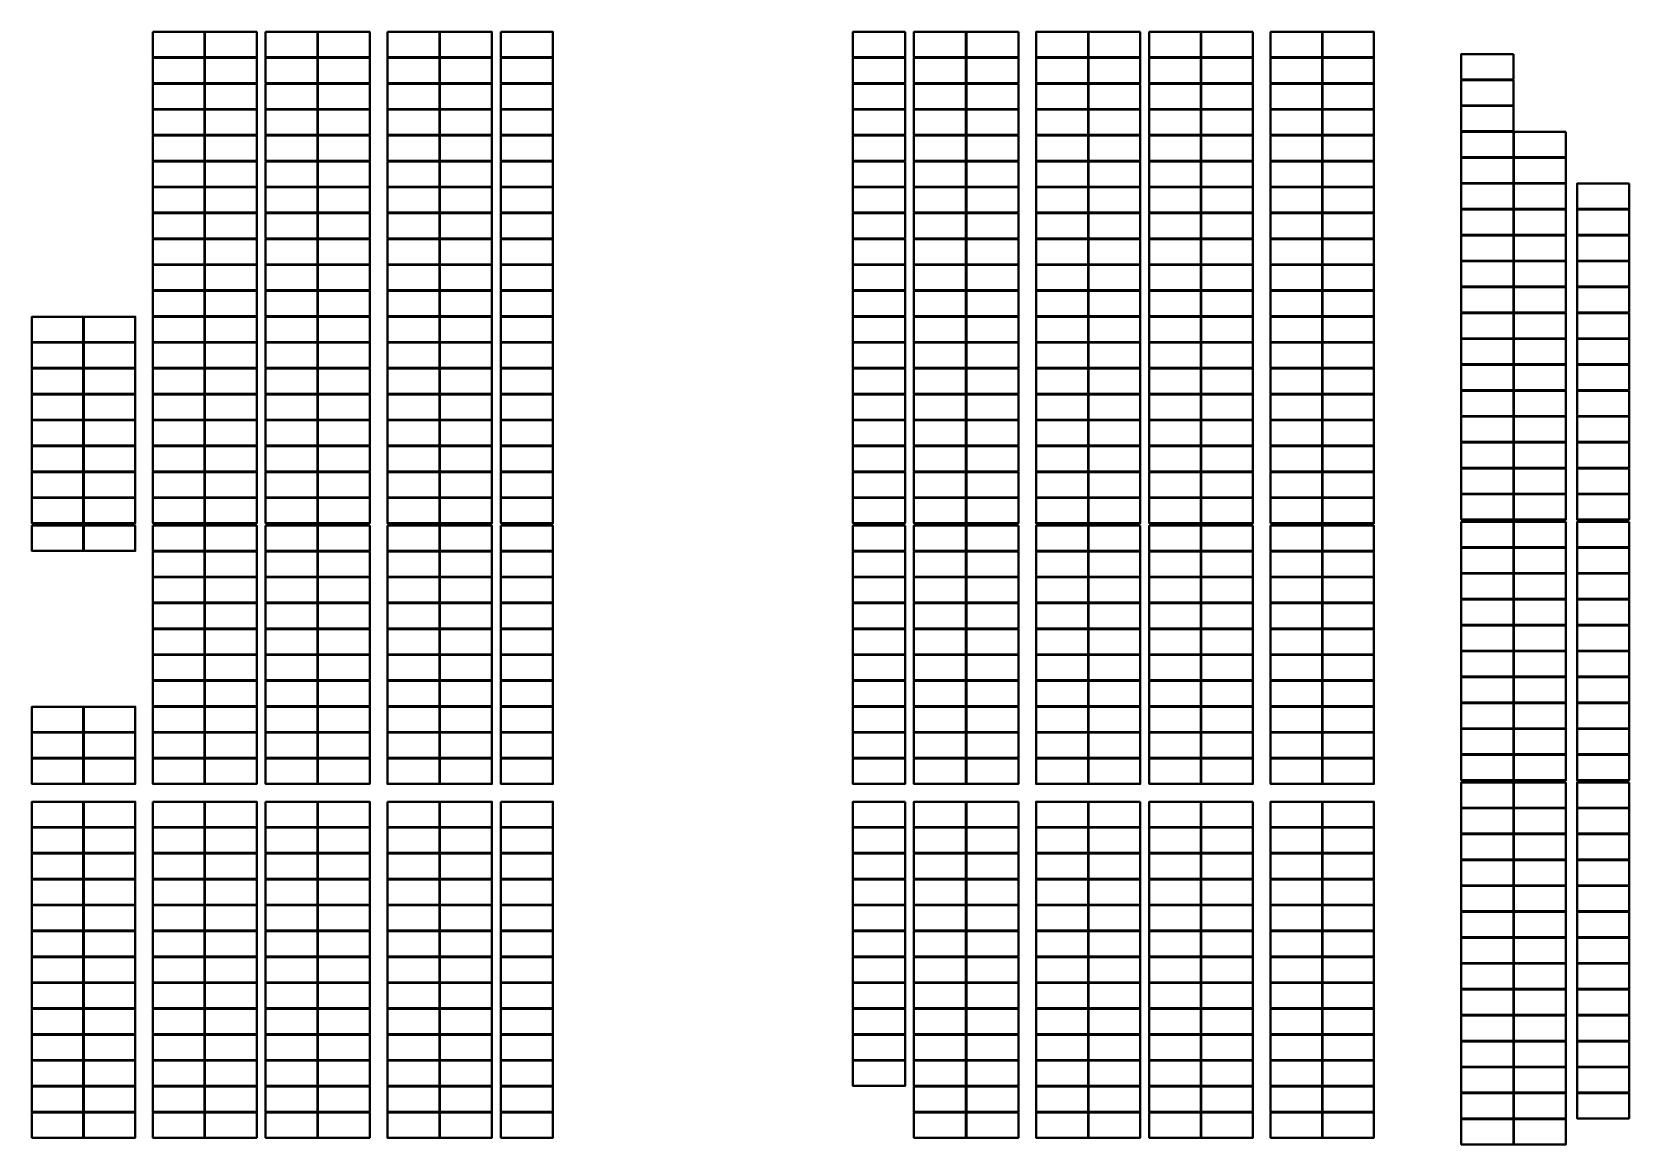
# Model space of a CAD drawing. Header units: millimetres. Extents: x 905 to 454098, y 508 to 244600.
# Drawn here: x 239238 to 310726, y 102328 to 151844 of the extents above; entities that cross this region are included whole.
import ezdxf

# ---------------------------------------------------------------- set-up
doc = ezdxf.new("R2010")
doc.units = ezdxf.units.MM
doc.layers.add('SOL-PV MODULES', color=5, linetype='Continuous', lineweight=40)

msp = doc.modelspace()

# ---------------------------------------------------------------- linework, layer by layer
at = {"layer": 'SOL-PV MODULES'}
for points in [[(244652, 151844), (246963, 151844), (246963, 150710), (244652, 150710)], [(246982, 151844), (249297, 151844), (249297, 150710), (246982, 150710)], [(249694, 151844), (252014, 151844), (252014, 150710), (249694, 150710)], [(252034, 151844), (254356, 151844), (254356, 150710), (252034, 150710)], [(255153, 151844), (257479, 151844), (257479, 150710), (255153, 150710)], [(257499, 151844), (259828, 151844), (259828, 150710), (257499, 150710)], [(260227, 151844), (262557, 151844), (262557, 150710), (260227, 150710)], [(278317, 151844), (275986, 151844), (275986, 150710), (278317, 150710)], [(281045, 151844), (278716, 151844), (278716, 150710), (281045, 150710)], [(283391, 151844), (281065, 151844), (281065, 150710), (283391, 150710)], [(286510, 151844), (284188, 151844), (284188, 150710), (286510, 150710)], [(288849, 151844), (286530, 151844), (286530, 150710), (288849, 150710)], [(291561, 151844), (289247, 151844), (289247, 150710), (291561, 150710)], [(293892, 151844), (291581, 151844), (291581, 150710), (293892, 150710)], [(296987, 151844), (294683, 151844), (294683, 150710), (296987, 150710)], [(297007, 150710), (299306, 150710), (299306, 151844), (297007, 151844)], [(305548, 150850), (303218, 150850), (303218, 149716), (305548, 149716)], [(244652, 150685), (246963, 150685), (246963, 149551), (244652, 149551)], [(246982, 150685), (249297, 150685), (249297, 149551), (246982, 149551)], [(249694, 150685), (252014, 150685), (252014, 149551), (249694, 149551)], [(252034, 150685), (254356, 150685), (254356, 149551), (252034, 149551)], [(255153, 150685), (257479, 150685), (257479, 149551), (255153, 149551)], [(257499, 150685), (259828, 150685), (259828, 149551), (257499, 149551)], [(260227, 150685), (262557, 150685), (262557, 149551), (260227, 149551)], [(278317, 150685), (275986, 150685), (275986, 149551), (278317, 149551)], [(281045, 150685), (278716, 150685), (278716, 149551), (281045, 149551)], [(283391, 150685), (281065, 150685), (281065, 149551), (283391, 149551)], [(286510, 150685), (284188, 150685), (284188, 149551), (286510, 149551)], [(288849, 150685), (286530, 150685), (286530, 149551), (288849, 149551)], [(291561, 150685), (289247, 150685), (289247, 149551), (291561, 149551)], [(293892, 150685), (291581, 150685), (291581, 149551), (293892, 149551)], [(296987, 150685), (294683, 150685), (294683, 149551), (296987, 149551)], [(297007, 149551), (299306, 149551), (299306, 150685), (297007, 150685)], [(244652, 149526), (246963, 149526), (246963, 148392), (244652, 148392)], [(246982, 149526), (249297, 149526), (249297, 148392), (246982, 148392)], [(249694, 149526), (252014, 149526), (252014, 148392), (249694, 148392)], [(252034, 149526), (254356, 149526), (254356, 148392), (252034, 148392)], [(255153, 149526), (257479, 149526), (257479, 148392), (255153, 148392)], [(257499, 149526), (259828, 149526), (259828, 148392), (257499, 148392)], [(260227, 149526), (262557, 149526), (262557, 148392), (260227, 148392)], [(278317, 149526), (275986, 149526), (275986, 148392), (278317, 148392)], [(281045, 149526), (278716, 149526), (278716, 148392), (281045, 148392)], [(283391, 149526), (281065, 149526), (281065, 148392), (283391, 148392)], [(286510, 149526), (284188, 149526), (284188, 148392), (286510, 148392)], [(288849, 149526), (286530, 149526), (286530, 148392), (288849, 148392)], [(291561, 149526), (289247, 149526), (289247, 148392), (291561, 148392)], [(293892, 149526), (291581, 149526), (291581, 148392), (293892, 148392)], [(296987, 149526), (294683, 149526), (294683, 148392), (296987, 148392)], [(297007, 148392), (299306, 148392), (299306, 149526), (297007, 149526)], [(305548, 149691), (303218, 149691), (303218, 148557), (305548, 148557)], [(244652, 148367), (246963, 148367), (246963, 147233), (244652, 147233)], [(246982, 148367), (249297, 148367), (249297, 147233), (246982, 147233)], [(249694, 148367), (252014, 148367), (252014, 147233), (249694, 147233)], [(252034, 148367), (254356, 148367), (254356, 147233), (252034, 147233)], [(255153, 148367), (257479, 148367), (257479, 147233), (255153, 147233)], [(257499, 148367), (259828, 148367), (259828, 147233), (257499, 147233)], [(260227, 148367), (262557, 148367), (262557, 147233), (260227, 147233)], [(278317, 148367), (275986, 148367), (275986, 147233), (278317, 147233)], [(281045, 148367), (278716, 148367), (278716, 147233), (281045, 147233)], [(283391, 148367), (281065, 148367), (281065, 147233), (283391, 147233)], [(286510, 148367), (284188, 148367), (284188, 147233), (286510, 147233)], [(288849, 148367), (286530, 148367), (286530, 147233), (288849, 147233)], [(291561, 148367), (289247, 148367), (289247, 147233), (291561, 147233)], [(293892, 148367), (291581, 148367), (291581, 147233), (293892, 147233)], [(296987, 148367), (294683, 148367), (294683, 147233), (296987, 147233)], [(297007, 147233), (299306, 147233), (299306, 148367), (297007, 148367)], [(305548, 148532), (303218, 148532), (303218, 147398), (305548, 147398)], [(305548, 147373), (303218, 147373), (303218, 146239), (305548, 146239)], [(307897, 147373), (305568, 147373), (305568, 146239), (307897, 146239)], [(244652, 147208), (246963, 147208), (246963, 146074), (244652, 146074)], [(246982, 147208), (249297, 147208), (249297, 146074), (246982, 146074)], [(249694, 147208), (252014, 147208), (252014, 146074), (249694, 146074)], [(252034, 147208), (254356, 147208), (254356, 146074), (252034, 146074)], [(255153, 147208), (257479, 147208), (257479, 146074), (255153, 146074)], [(257499, 147208), (259828, 147208), (259828, 146074), (257499, 146074)], [(260227, 147208), (262557, 147208), (262557, 146074), (260227, 146074)], [(278317, 147208), (275986, 147208), (275986, 146074), (278317, 146074)], [(281045, 147208), (278716, 147208), (278716, 146074), (281045, 146074)], [(283391, 147208), (281065, 147208), (281065, 146074), (283391, 146074)], [(286510, 147208), (284188, 147208), (284188, 146074), (286510, 146074)], [(288849, 147208), (286530, 147208), (286530, 146074), (288849, 146074)], [(291561, 147208), (289247, 147208), (289247, 146074), (291561, 146074)], [(293892, 147208), (291581, 147208), (291581, 146074), (293892, 146074)], [(296987, 147208), (294683, 147208), (294683, 146074), (296987, 146074)], [(297007, 146074), (299306, 146074), (299306, 147208), (297007, 147208)], [(244652, 146049), (246963, 146049), (246963, 144915), (244652, 144915)], [(246982, 146049), (249297, 146049), (249297, 144915), (246982, 144915)], [(249694, 146049), (252014, 146049), (252014, 144915), (249694, 144915)], [(252034, 146049), (254356, 146049), (254356, 144915), (252034, 144915)], [(255153, 146049), (257479, 146049), (257479, 144915), (255153, 144915)], [(257499, 146049), (259828, 146049), (259828, 144915), (257499, 144915)], [(260227, 146049), (262557, 146049), (262557, 144915), (260227, 144915)], [(278317, 146049), (275986, 146049), (275986, 144915), (278317, 144915)], [(281045, 146049), (278716, 146049), (278716, 144915), (281045, 144915)], [(283391, 146049), (281065, 146049), (281065, 144915), (283391, 144915)], [(286510, 146049), (284188, 146049), (284188, 144915), (286510, 144915)], [(288849, 146049), (286530, 146049), (286530, 144915), (288849, 144915)], [(291561, 146049), (289247, 146049), (289247, 144915), (291561, 144915)], [(293892, 146049), (291581, 146049), (291581, 144915), (293892, 144915)], [(296987, 146049), (294683, 146049), (294683, 144915), (296987, 144915)], [(297007, 144915), (299306, 144915), (299306, 146049), (297007, 146049)], [(305548, 146214), (303218, 146214), (303218, 145080), (305548, 145080)], [(307897, 146214), (305568, 146214), (305568, 145080), (307897, 145080)], [(244652, 144890), (246963, 144890), (246963, 143756), (244652, 143756)], [(246982, 144890), (249297, 144890), (249297, 143756), (246982, 143756)], [(249694, 144890), (252014, 144890), (252014, 143756), (249694, 143756)], [(252034, 144890), (254356, 144890), (254356, 143756), (252034, 143756)], [(255153, 144890), (257479, 144890), (257479, 143756), (255153, 143756)], [(257499, 144890), (259828, 144890), (259828, 143756), (257499, 143756)], [(260227, 144890), (262557, 144890), (262557, 143756), (260227, 143756)], [(278317, 144890), (275986, 144890), (275986, 143756), (278317, 143756)], [(281045, 144890), (278716, 144890), (278716, 143756), (281045, 143756)], [(283391, 144890), (281065, 144890), (281065, 143756), (283391, 143756)], [(286510, 144890), (284188, 144890), (284188, 143756), (286510, 143756)], [(288849, 144890), (286530, 144890), (286530, 143756), (288849, 143756)], [(291561, 144890), (289247, 144890), (289247, 143756), (291561, 143756)], [(293892, 144890), (291581, 144890), (291581, 143756), (293892, 143756)], [(296987, 144890), (294683, 144890), (294683, 143756), (296987, 143756)], [(297007, 143756), (299306, 143756), (299306, 144890), (297007, 144890)], [(305548, 145055), (303218, 145055), (303218, 143921), (305548, 143921)], [(307897, 145055), (305568, 145055), (305568, 143921), (307897, 143921)], [(310726, 145055), (308397, 145055), (308397, 143921), (310726, 143921)], [(244652, 143731), (246963, 143731), (246963, 142597), (244652, 142597)], [(246982, 143731), (249297, 143731), (249297, 142597), (246982, 142597)], [(249694, 143731), (252014, 143731), (252014, 142597), (249694, 142597)], [(252034, 143731), (254356, 143731), (254356, 142597), (252034, 142597)], [(255153, 143731), (257479, 143731), (257479, 142597), (255153, 142597)], [(257499, 143731), (259828, 143731), (259828, 142597), (257499, 142597)], [(260227, 143731), (262557, 143731), (262557, 142597), (260227, 142597)], [(278317, 143731), (275986, 143731), (275986, 142597), (278317, 142597)], [(281045, 143731), (278716, 143731), (278716, 142597), (281045, 142597)], [(283391, 143731), (281065, 143731), (281065, 142597), (283391, 142597)], [(286510, 143731), (284188, 143731), (284188, 142597), (286510, 142597)], [(288849, 143731), (286530, 143731), (286530, 142597), (288849, 142597)], [(291561, 143731), (289247, 143731), (289247, 142597), (291561, 142597)], [(293892, 143731), (291581, 143731), (291581, 142597), (293892, 142597)], [(296987, 143731), (294683, 143731), (294683, 142597), (296987, 142597)], [(297007, 142597), (299306, 142597), (299306, 143731), (297007, 143731)], [(305548, 143896), (303218, 143896), (303218, 142762), (305548, 142762)], [(307897, 143896), (305568, 143896), (305568, 142762), (307897, 142762)], [(310726, 143896), (308397, 143896), (308397, 142762), (310726, 142762)], [(244652, 142572), (246963, 142572), (246963, 141438), (244652, 141438)], [(246982, 142572), (249297, 142572), (249297, 141438), (246982, 141438)], [(249694, 142572), (252014, 142572), (252014, 141438), (249694, 141438)], [(252034, 142572), (254356, 142572), (254356, 141438), (252034, 141438)], [(255153, 142572), (257479, 142572), (257479, 141438), (255153, 141438)], [(257499, 142572), (259828, 142572), (259828, 141438), (257499, 141438)], [(260227, 142572), (262557, 142572), (262557, 141438), (260227, 141438)], [(278317, 142572), (275986, 142572), (275986, 141438), (278317, 141438)], [(281045, 142572), (278716, 142572), (278716, 141438), (281045, 141438)], [(283391, 142572), (281065, 142572), (281065, 141438), (283391, 141438)], [(286510, 142572), (284188, 142572), (284188, 141438), (286510, 141438)], [(288849, 142572), (286530, 142572), (286530, 141438), (288849, 141438)], [(291561, 142572), (289247, 142572), (289247, 141438), (291561, 141438)], [(293892, 142572), (291581, 142572), (291581, 141438), (293892, 141438)], [(296987, 142572), (294683, 142572), (294683, 141438), (296987, 141438)], [(297007, 141438), (299306, 141438), (299306, 142572), (297007, 142572)], [(305548, 142737), (303218, 142737), (303218, 141603), (305548, 141603)], [(307897, 142737), (305568, 142737), (305568, 141603), (307897, 141603)], [(310726, 142737), (308397, 142737), (308397, 141603), (310726, 141603)], [(305548, 141578), (303218, 141578), (303218, 140444), (305548, 140444)], [(307897, 141578), (305568, 141578), (305568, 140444), (307897, 140444)], [(310726, 141578), (308397, 141578), (308397, 140444), (310726, 140444)], [(244652, 141413), (246963, 141413), (246963, 140279), (244652, 140279)], [(246982, 141413), (249297, 141413), (249297, 140279), (246982, 140279)], [(249694, 141413), (252014, 141413), (252014, 140279), (249694, 140279)], [(252034, 141413), (254356, 141413), (254356, 140279), (252034, 140279)], [(255153, 141413), (257479, 141413), (257479, 140279), (255153, 140279)], [(257499, 141413), (259828, 141413), (259828, 140279), (257499, 140279)], [(260227, 141413), (262557, 141413), (262557, 140279), (260227, 140279)], [(278317, 141413), (275986, 141413), (275986, 140279), (278317, 140279)], [(281045, 141413), (278716, 141413), (278716, 140279), (281045, 140279)], [(283391, 141413), (281065, 141413), (281065, 140279), (283391, 140279)], [(286510, 141413), (284188, 141413), (284188, 140279), (286510, 140279)], [(288849, 141413), (286530, 141413), (286530, 140279), (288849, 140279)], [(291561, 141413), (289247, 141413), (289247, 140279), (291561, 140279)], [(293892, 141413), (291581, 141413), (291581, 140279), (293892, 140279)], [(296987, 141413), (294683, 141413), (294683, 140279), (296987, 140279)], [(297007, 140279), (299306, 140279), (299306, 141413), (297007, 141413)], [(244652, 140254), (246963, 140254), (246963, 139120), (244652, 139120)], [(246982, 140254), (249297, 140254), (249297, 139120), (246982, 139120)], [(249694, 140254), (252014, 140254), (252014, 139120), (249694, 139120)], [(252034, 140254), (254356, 140254), (254356, 139120), (252034, 139120)], [(255153, 140254), (257479, 140254), (257479, 139120), (255153, 139120)], [(257499, 140254), (259828, 140254), (259828, 139120), (257499, 139120)], [(260227, 140254), (262557, 140254), (262557, 139120), (260227, 139120)], [(278317, 140254), (275986, 140254), (275986, 139120), (278317, 139120)], [(281045, 140254), (278716, 140254), (278716, 139120), (281045, 139120)], [(283391, 140254), (281065, 140254), (281065, 139120), (283391, 139120)], [(286510, 140254), (284188, 140254), (284188, 139120), (286510, 139120)], [(288849, 140254), (286530, 140254), (286530, 139120), (288849, 139120)], [(291561, 140254), (289247, 140254), (289247, 139120), (291561, 139120)], [(293892, 140254), (291581, 140254), (291581, 139120), (293892, 139120)], [(296987, 140254), (294683, 140254), (294683, 139120), (296987, 139120)], [(297007, 139120), (299306, 139120), (299306, 140254), (297007, 140254)], [(305548, 140419), (303218, 140419), (303218, 139285), (305548, 139285)], [(307897, 140419), (305568, 140419), (305568, 139285), (307897, 139285)], [(310726, 140419), (308397, 140419), (308397, 139285), (310726, 139285)], [(241537, 137961), (239238, 137961), (239238, 139095), (241537, 139095)], [(241557, 139095), (243861, 139095), (243861, 137961), (241557, 137961)], [(244652, 139095), (246963, 139095), (246963, 137961), (244652, 137961)], [(246982, 139095), (249297, 139095), (249297, 137961), (246982, 137961)], [(249694, 139095), (252014, 139095), (252014, 137961), (249694, 137961)], [(252034, 139095), (254356, 139095), (254356, 137961), (252034, 137961)], [(255153, 139095), (257479, 139095), (257479, 137961), (255153, 137961)], [(257499, 139095), (259828, 139095), (259828, 137961), (257499, 137961)], [(260227, 139095), (262557, 139095), (262557, 137961), (260227, 137961)], [(278317, 139095), (275986, 139095), (275986, 137961), (278317, 137961)], [(281045, 139095), (278716, 139095), (278716, 137961), (281045, 137961)], [(283391, 139095), (281065, 139095), (281065, 137961), (283391, 137961)], [(286510, 139095), (284188, 139095), (284188, 137961), (286510, 137961)], [(288849, 139095), (286530, 139095), (286530, 137961), (288849, 137961)], [(291561, 139095), (289247, 139095), (289247, 137961), (291561, 137961)], [(293892, 139095), (291581, 139095), (291581, 137961), (293892, 137961)], [(296987, 139095), (294683, 139095), (294683, 137961), (296987, 137961)], [(297007, 137961), (299306, 137961), (299306, 139095), (297007, 139095)], [(305548, 139260), (303218, 139260), (303218, 138126), (305548, 138126)], [(307897, 139260), (305568, 139260), (305568, 138126), (307897, 138126)], [(310726, 139260), (308397, 139260), (308397, 138126), (310726, 138126)], [(305548, 138101), (303218, 138101), (303218, 136967), (305548, 136967)], [(307897, 138101), (305568, 138101), (305568, 136967), (307897, 136967)], [(310726, 138101), (308397, 138101), (308397, 136967), (310726, 136967)], [(241537, 136802), (239238, 136802), (239238, 137936), (241537, 137936)], [(241557, 137936), (243861, 137936), (243861, 136802), (241557, 136802)], [(244652, 137936), (246963, 137936), (246963, 136802), (244652, 136802)], [(246982, 137936), (249297, 137936), (249297, 136802), (246982, 136802)], [(249694, 137936), (252014, 137936), (252014, 136802), (249694, 136802)], [(252034, 137936), (254356, 137936), (254356, 136802), (252034, 136802)], [(255153, 137936), (257479, 137936), (257479, 136802), (255153, 136802)], [(257499, 137936), (259828, 137936), (259828, 136802), (257499, 136802)], [(260227, 137936), (262557, 137936), (262557, 136802), (260227, 136802)], [(278317, 137936), (275986, 137936), (275986, 136802), (278317, 136802)], [(281045, 137936), (278716, 137936), (278716, 136802), (281045, 136802)], [(283391, 137936), (281065, 137936), (281065, 136802), (283391, 136802)], [(286510, 137936), (284188, 137936), (284188, 136802), (286510, 136802)], [(288849, 137936), (286530, 137936), (286530, 136802), (288849, 136802)], [(291561, 137936), (289247, 137936), (289247, 136802), (291561, 136802)], [(293892, 137936), (291581, 137936), (291581, 136802), (293892, 136802)], [(296987, 137936), (294683, 137936), (294683, 136802), (296987, 136802)], [(297007, 136802), (299306, 136802), (299306, 137936), (297007, 137936)], [(241537, 135643), (239238, 135643), (239238, 136777), (241537, 136777)], [(241557, 136777), (243861, 136777), (243861, 135643), (241557, 135643)], [(244652, 136777), (246963, 136777), (246963, 135643), (244652, 135643)], [(246982, 136777), (249297, 136777), (249297, 135643), (246982, 135643)], [(249694, 136777), (252014, 136777), (252014, 135643), (249694, 135643)], [(252034, 136777), (254356, 136777), (254356, 135643), (252034, 135643)], [(255153, 136777), (257479, 136777), (257479, 135643), (255153, 135643)], [(257499, 136777), (259828, 136777), (259828, 135643), (257499, 135643)], [(260227, 136777), (262557, 136777), (262557, 135643), (260227, 135643)], [(278317, 136777), (275986, 136777), (275986, 135643), (278317, 135643)], [(281045, 136777), (278716, 136777), (278716, 135643), (281045, 135643)], [(283391, 136777), (281065, 136777), (281065, 135643), (283391, 135643)], [(286510, 136777), (284188, 136777), (284188, 135643), (286510, 135643)], [(288849, 136777), (286530, 136777), (286530, 135643), (288849, 135643)], [(291561, 136777), (289247, 136777), (289247, 135643), (291561, 135643)], [(293892, 136777), (291581, 136777), (291581, 135643), (293892, 135643)], [(296987, 136777), (294683, 136777), (294683, 135643), (296987, 135643)], [(297007, 135643), (299306, 135643), (299306, 136777), (297007, 136777)], [(305548, 136942), (303218, 136942), (303218, 135808), (305548, 135808)], [(307897, 136942), (305568, 136942), (305568, 135808), (307897, 135808)], [(310726, 136942), (308397, 136942), (308397, 135808), (310726, 135808)], [(241537, 134484), (239238, 134484), (239238, 135618), (241537, 135618)], [(241557, 135618), (243861, 135618), (243861, 134484), (241557, 134484)], [(244652, 135618), (246963, 135618), (246963, 134484), (244652, 134484)], [(246982, 135618), (249297, 135618), (249297, 134484), (246982, 134484)], [(249694, 135618), (252014, 135618), (252014, 134484), (249694, 134484)], [(252034, 135618), (254356, 135618), (254356, 134484), (252034, 134484)], [(255153, 135618), (257479, 135618), (257479, 134484), (255153, 134484)], [(257499, 135618), (259828, 135618), (259828, 134484), (257499, 134484)], [(260227, 135618), (262557, 135618), (262557, 134484), (260227, 134484)], [(278317, 135618), (275986, 135618), (275986, 134484), (278317, 134484)], [(281045, 135618), (278716, 135618), (278716, 134484), (281045, 134484)], [(283391, 135618), (281065, 135618), (281065, 134484), (283391, 134484)], [(286510, 135618), (284188, 135618), (284188, 134484), (286510, 134484)], [(288849, 135618), (286530, 135618), (286530, 134484), (288849, 134484)], [(291561, 135618), (289247, 135618), (289247, 134484), (291561, 134484)], [(293892, 135618), (291581, 135618), (291581, 134484), (293892, 134484)], [(296987, 135618), (294683, 135618), (294683, 134484), (296987, 134484)], [(297007, 134484), (299306, 134484), (299306, 135618), (297007, 135618)], [(305548, 135783), (303218, 135783), (303218, 134649), (305548, 134649)], [(307897, 135783), (305568, 135783), (305568, 134649), (307897, 134649)], [(310726, 135783), (308397, 135783), (308397, 134649), (310726, 134649)], [(241537, 133325), (239238, 133325), (239238, 134459), (241537, 134459)], [(241557, 134459), (243861, 134459), (243861, 133325), (241557, 133325)], [(244652, 134459), (246963, 134459), (246963, 133325), (244652, 133325)], [(246982, 134459), (249297, 134459), (249297, 133325), (246982, 133325)], [(249694, 134459), (252014, 134459), (252014, 133325), (249694, 133325)], [(252034, 134459), (254356, 134459), (254356, 133325), (252034, 133325)], [(255153, 134459), (257479, 134459), (257479, 133325), (255153, 133325)], [(257499, 134459), (259828, 134459), (259828, 133325), (257499, 133325)], [(260227, 134459), (262557, 134459), (262557, 133325), (260227, 133325)], [(278317, 134459), (275986, 134459), (275986, 133325), (278317, 133325)], [(281045, 134459), (278716, 134459), (278716, 133325), (281045, 133325)], [(283391, 134459), (281065, 134459), (281065, 133325), (283391, 133325)], [(286510, 134459), (284188, 134459), (284188, 133325), (286510, 133325)], [(288849, 134459), (286530, 134459), (286530, 133325), (288849, 133325)], [(291561, 134459), (289247, 134459), (289247, 133325), (291561, 133325)], [(293892, 134459), (291581, 134459), (291581, 133325), (293892, 133325)], [(296987, 134459), (294683, 134459), (294683, 133325), (296987, 133325)], [(297007, 133325), (299306, 133325), (299306, 134459), (297007, 134459)], [(305548, 134624), (303218, 134624), (303218, 133490), (305548, 133490)], [(307897, 134624), (305568, 134624), (305568, 133490), (307897, 133490)], [(310726, 134624), (308397, 134624), (308397, 133490), (310726, 133490)], [(241537, 132166), (239238, 132166), (239238, 133300), (241537, 133300)], [(241557, 133300), (243861, 133300), (243861, 132166), (241557, 132166)], [(244652, 133300), (246963, 133300), (246963, 132166), (244652, 132166)], [(246982, 133300), (249297, 133300), (249297, 132166), (246982, 132166)], [(249694, 133300), (252014, 133300), (252014, 132166), (249694, 132166)], [(252034, 133300), (254356, 133300), (254356, 132166), (252034, 132166)], [(255153, 133300), (257479, 133300), (257479, 132166), (255153, 132166)], [(257499, 133300), (259828, 133300), (259828, 132166), (257499, 132166)], [(260227, 133300), (262557, 133300), (262557, 132166), (260227, 132166)], [(278317, 133300), (275986, 133300), (275986, 132166), (278317, 132166)], [(281045, 133300), (278716, 133300), (278716, 132166), (281045, 132166)], [(283391, 133300), (281065, 133300), (281065, 132166), (283391, 132166)], [(286510, 133300), (284188, 133300), (284188, 132166), (286510, 132166)], [(288849, 133300), (286530, 133300), (286530, 132166), (288849, 132166)], [(291561, 133300), (289247, 133300), (289247, 132166), (291561, 132166)], [(293892, 133300), (291581, 133300), (291581, 132166), (293892, 132166)], [(296987, 133300), (294683, 133300), (294683, 132166), (296987, 132166)], [(297007, 132166), (299306, 132166), (299306, 133300), (297007, 133300)], [(305548, 133465), (303218, 133465), (303218, 132331), (305548, 132331)], [(307897, 133465), (305568, 133465), (305568, 132331), (307897, 132331)], [(310726, 133465), (308397, 133465), (308397, 132331), (310726, 132331)], [(305548, 132306), (303218, 132306), (303218, 131172), (305548, 131172)], [(307897, 132306), (305568, 132306), (305568, 131172), (307897, 131172)], [(310726, 132306), (308397, 132306), (308397, 131172), (310726, 131172)], [(241537, 131007), (239238, 131007), (239238, 132141), (241537, 132141)], [(241557, 132141), (243861, 132141), (243861, 131007), (241557, 131007)], [(244652, 132141), (246963, 132141), (246963, 131007), (244652, 131007)], [(246982, 132141), (249297, 132141), (249297, 131007), (246982, 131007)], [(249694, 132141), (252014, 132141), (252014, 131007), (249694, 131007)], [(252034, 132141), (254356, 132141), (254356, 131007), (252034, 131007)], [(255153, 132141), (257479, 132141), (257479, 131007), (255153, 131007)], [(257499, 132141), (259828, 132141), (259828, 131007), (257499, 131007)], [(260227, 132141), (262557, 132141), (262557, 131007), (260227, 131007)], [(278317, 132141), (275986, 132141), (275986, 131007), (278317, 131007)], [(281045, 132141), (278716, 132141), (278716, 131007), (281045, 131007)], [(283391, 132141), (281065, 132141), (281065, 131007), (283391, 131007)], [(286510, 132141), (284188, 132141), (284188, 131007), (286510, 131007)], [(288849, 132141), (286530, 132141), (286530, 131007), (288849, 131007)], [(291561, 132141), (289247, 132141), (289247, 131007), (291561, 131007)], [(293892, 132141), (291581, 132141), (291581, 131007), (293892, 131007)], [(296987, 132141), (294683, 132141), (294683, 131007), (296987, 131007)], [(297007, 131007), (299306, 131007), (299306, 132141), (297007, 132141)], [(241537, 129848), (239238, 129848), (239238, 130982), (241537, 130982)], [(241557, 130982), (243861, 130982), (243861, 129848), (241557, 129848)], [(244652, 130982), (246963, 130982), (246963, 129848), (244652, 129848)], [(246982, 130982), (249297, 130982), (249297, 129848), (246982, 129848)], [(249694, 130982), (252014, 130982), (252014, 129848), (249694, 129848)], [(252034, 130982), (254356, 130982), (254356, 129848), (252034, 129848)], [(255153, 130982), (257479, 130982), (257479, 129848), (255153, 129848)], [(257499, 130982), (259828, 130982), (259828, 129848), (257499, 129848)], [(260227, 130982), (262557, 130982), (262557, 129848), (260227, 129848)], [(278317, 130982), (275986, 130982), (275986, 129848), (278317, 129848)], [(281045, 130982), (278716, 130982), (278716, 129848), (281045, 129848)], [(283391, 130982), (281065, 130982), (281065, 129848), (283391, 129848)], [(286510, 130982), (284188, 130982), (284188, 129848), (286510, 129848)], [(288849, 130982), (286530, 130982), (286530, 129848), (288849, 129848)], [(291561, 130982), (289247, 130982), (289247, 129848), (291561, 129848)], [(293892, 130982), (291581, 130982), (291581, 129848), (293892, 129848)], [(296987, 130982), (294683, 130982), (294683, 129848), (296987, 129848)], [(297007, 129848), (299306, 129848), (299306, 130982), (297007, 130982)], [(305548, 131147), (303218, 131147), (303218, 130013), (305548, 130013)], [(307897, 131147), (305568, 131147), (305568, 130013), (307897, 130013)], [(310726, 131147), (308397, 131147), (308397, 130013), (310726, 130013)], [(241537, 128614), (239238, 128614), (239238, 129748), (241537, 129748)], [(241557, 129748), (243861, 129748), (243861, 128614), (241557, 128614)], [(244652, 129748), (246963, 129748), (246963, 128614), (244652, 128614)], [(246982, 129748), (249297, 129748), (249297, 128614), (246982, 128614)], [(249694, 129748), (252014, 129748), (252014, 128614), (249694, 128614)], [(252034, 129748), (254356, 129748), (254356, 128614), (252034, 128614)], [(255153, 129748), (257479, 129748), (257479, 128614), (255153, 128614)], [(257499, 129748), (259828, 129748), (259828, 128614), (257499, 128614)], [(260227, 129748), (262557, 129748), (262557, 128614), (260227, 128614)], [(278317, 129748), (275986, 129748), (275986, 128614), (278317, 128614)], [(281045, 129748), (278716, 129748), (278716, 128614), (281045, 128614)], [(283391, 129748), (281065, 129748), (281065, 128614), (283391, 128614)], [(286510, 129748), (284188, 129748), (284188, 128614), (286510, 128614)], [(288849, 129748), (286530, 129748), (286530, 128614), (288849, 128614)], [(291561, 129748), (289247, 129748), (289247, 128614), (291561, 128614)], [(293892, 129748), (291581, 129748), (291581, 128614), (293892, 128614)], [(296987, 129748), (294683, 129748), (294683, 128614), (296987, 128614)], [(297007, 128614), (299306, 128614), (299306, 129748), (297007, 129748)], [(305548, 129913), (303218, 129913), (303218, 128779), (305548, 128779)], [(307897, 129913), (305568, 129913), (305568, 128779), (307897, 128779)], [(310726, 129913), (308397, 129913), (308397, 128779), (310726, 128779)], [(305548, 128754), (303218, 128754), (303218, 127620), (305548, 127620)], [(307897, 128754), (305568, 128754), (305568, 127620), (307897, 127620)], [(310726, 128754), (308397, 128754), (308397, 127620), (310726, 127620)], [(244652, 128589), (246963, 128589), (246963, 127455), (244652, 127455)], [(246982, 128589), (249297, 128589), (249297, 127455), (246982, 127455)], [(249694, 128589), (252014, 128589), (252014, 127455), (249694, 127455)], [(252034, 128589), (254356, 128589), (254356, 127455), (252034, 127455)], [(255153, 128589), (257479, 128589), (257479, 127455), (255153, 127455)], [(257499, 128589), (259828, 128589), (259828, 127455), (257499, 127455)], [(260227, 128589), (262557, 128589), (262557, 127455), (260227, 127455)], [(278317, 128589), (275986, 128589), (275986, 127455), (278317, 127455)], [(281045, 128589), (278716, 128589), (278716, 127455), (281045, 127455)], [(283391, 128589), (281065, 128589), (281065, 127455), (283391, 127455)], [(286510, 128589), (284188, 128589), (284188, 127455), (286510, 127455)], [(288849, 128589), (286530, 128589), (286530, 127455), (288849, 127455)], [(291561, 128589), (289247, 128589), (289247, 127455), (291561, 127455)], [(293892, 128589), (291581, 128589), (291581, 127455), (293892, 127455)], [(296987, 128589), (294683, 128589), (294683, 127455), (296987, 127455)], [(297007, 127455), (299306, 127455), (299306, 128589), (297007, 128589)], [(244652, 127430), (246963, 127430), (246963, 126296), (244652, 126296)], [(246982, 127430), (249297, 127430), (249297, 126296), (246982, 126296)], [(249694, 127430), (252014, 127430), (252014, 126296), (249694, 126296)], [(252034, 127430), (254356, 127430), (254356, 126296), (252034, 126296)], [(255153, 127430), (257479, 127430), (257479, 126296), (255153, 126296)], [(257499, 127430), (259828, 127430), (259828, 126296), (257499, 126296)], [(260227, 127430), (262557, 127430), (262557, 126296), (260227, 126296)], [(278317, 127430), (275986, 127430), (275986, 126296), (278317, 126296)], [(281045, 127430), (278716, 127430), (278716, 126296), (281045, 126296)], [(283391, 127430), (281065, 127430), (281065, 126296), (283391, 126296)], [(286510, 127430), (284188, 127430), (284188, 126296), (286510, 126296)], [(288849, 127430), (286530, 127430), (286530, 126296), (288849, 126296)], [(291561, 127430), (289247, 127430), (289247, 126296), (291561, 126296)], [(293892, 127430), (291581, 127430), (291581, 126296), (293892, 126296)], [(296987, 127430), (294683, 127430), (294683, 126296), (296987, 126296)], [(297007, 126296), (299306, 126296), (299306, 127430), (297007, 127430)], [(305548, 127595), (303218, 127595), (303218, 126461), (305548, 126461)], [(307897, 127595), (305568, 127595), (305568, 126461), (307897, 126461)], [(310726, 127595), (308397, 127595), (308397, 126461), (310726, 126461)], [(244652, 126271), (246963, 126271), (246963, 125137), (244652, 125137)], [(246982, 126271), (249297, 126271), (249297, 125137), (246982, 125137)], [(249694, 126271), (252014, 126271), (252014, 125137), (249694, 125137)], [(252034, 126271), (254356, 126271), (254356, 125137), (252034, 125137)], [(255153, 126271), (257479, 126271), (257479, 125137), (255153, 125137)], [(257499, 126271), (259828, 126271), (259828, 125137), (257499, 125137)], [(260227, 126271), (262557, 126271), (262557, 125137), (260227, 125137)], [(278317, 126271), (275986, 126271), (275986, 125137), (278317, 125137)], [(281045, 126271), (278716, 126271), (278716, 125137), (281045, 125137)], [(283391, 126271), (281065, 126271), (281065, 125137), (283391, 125137)], [(286510, 126271), (284188, 126271), (284188, 125137), (286510, 125137)], [(288849, 126271), (286530, 126271), (286530, 125137), (288849, 125137)], [(291561, 126271), (289247, 126271), (289247, 125137), (291561, 125137)], [(293892, 126271), (291581, 126271), (291581, 125137), (293892, 125137)], [(296987, 126271), (294683, 126271), (294683, 125137), (296987, 125137)], [(297007, 125137), (299306, 125137), (299306, 126271), (297007, 126271)], [(305548, 126436), (303218, 126436), (303218, 125302), (305548, 125302)], [(307897, 126436), (305568, 126436), (305568, 125302), (307897, 125302)], [(310726, 126436), (308397, 126436), (308397, 125302), (310726, 125302)], [(244652, 125112), (246963, 125112), (246963, 123978), (244652, 123978)], [(246982, 125112), (249297, 125112), (249297, 123978), (246982, 123978)], [(249694, 125112), (252014, 125112), (252014, 123978), (249694, 123978)], [(252034, 125112), (254356, 125112), (254356, 123978), (252034, 123978)], [(255153, 125112), (257479, 125112), (257479, 123978), (255153, 123978)], [(257499, 125112), (259828, 125112), (259828, 123978), (257499, 123978)], [(260227, 125112), (262557, 125112), (262557, 123978), (260227, 123978)], [(278317, 125112), (275986, 125112), (275986, 123978), (278317, 123978)], [(281045, 125112), (278716, 125112), (278716, 123978), (281045, 123978)], [(283391, 125112), (281065, 125112), (281065, 123978), (283391, 123978)], [(286510, 125112), (284188, 125112), (284188, 123978), (286510, 123978)], [(288849, 125112), (286530, 125112), (286530, 123978), (288849, 123978)], [(291561, 125112), (289247, 125112), (289247, 123978), (291561, 123978)], [(293892, 125112), (291581, 125112), (291581, 123978), (293892, 123978)], [(296987, 125112), (294683, 125112), (294683, 123978), (296987, 123978)], [(297007, 123978), (299306, 123978), (299306, 125112), (297007, 125112)], [(305548, 125277), (303218, 125277), (303218, 124143), (305548, 124143)], [(307897, 125277), (305568, 125277), (305568, 124143), (307897, 124143)], [(310726, 125277), (308397, 125277), (308397, 124143), (310726, 124143)], [(244652, 123953), (246963, 123953), (246963, 122819), (244652, 122819)], [(246982, 123953), (249297, 123953), (249297, 122819), (246982, 122819)], [(249694, 123953), (252014, 123953), (252014, 122819), (249694, 122819)], [(252034, 123953), (254356, 123953), (254356, 122819), (252034, 122819)], [(255153, 123953), (257479, 123953), (257479, 122819), (255153, 122819)], [(257499, 123953), (259828, 123953), (259828, 122819), (257499, 122819)], [(260227, 123953), (262557, 123953), (262557, 122819), (260227, 122819)], [(278317, 123953), (275986, 123953), (275986, 122819), (278317, 122819)], [(281045, 123953), (278716, 123953), (278716, 122819), (281045, 122819)], [(283391, 123953), (281065, 123953), (281065, 122819), (283391, 122819)], [(286510, 123953), (284188, 123953), (284188, 122819), (286510, 122819)], [(288849, 123953), (286530, 123953), (286530, 122819), (288849, 122819)], [(291561, 123953), (289247, 123953), (289247, 122819), (291561, 122819)], [(293892, 123953), (291581, 123953), (291581, 122819), (293892, 122819)], [(296987, 123953), (294683, 123953), (294683, 122819), (296987, 122819)], [(297007, 122819), (299306, 122819), (299306, 123953), (297007, 123953)], [(305548, 124118), (303218, 124118), (303218, 122984), (305548, 122984)], [(307897, 124118), (305568, 124118), (305568, 122984), (307897, 122984)], [(310726, 124118), (308397, 124118), (308397, 122984), (310726, 122984)], [(244652, 122794), (246963, 122794), (246963, 121660), (244652, 121660)], [(246982, 122794), (249297, 122794), (249297, 121660), (246982, 121660)], [(249694, 122794), (252014, 122794), (252014, 121660), (249694, 121660)], [(252034, 122794), (254356, 122794), (254356, 121660), (252034, 121660)], [(255153, 122794), (257479, 122794), (257479, 121660), (255153, 121660)], [(257499, 122794), (259828, 122794), (259828, 121660), (257499, 121660)], [(260227, 122794), (262557, 122794), (262557, 121660), (260227, 121660)], [(278317, 122794), (275986, 122794), (275986, 121660), (278317, 121660)], [(281045, 122794), (278716, 122794), (278716, 121660), (281045, 121660)], [(283391, 122794), (281065, 122794), (281065, 121660), (283391, 121660)], [(286510, 122794), (284188, 122794), (284188, 121660), (286510, 121660)], [(288849, 122794), (286530, 122794), (286530, 121660), (288849, 121660)], [(291561, 122794), (289247, 122794), (289247, 121660), (291561, 121660)], [(293892, 122794), (291581, 122794), (291581, 121660), (293892, 121660)], [(296987, 122794), (294683, 122794), (294683, 121660), (296987, 121660)], [(297007, 121660), (299306, 121660), (299306, 122794), (297007, 122794)], [(305548, 122959), (303218, 122959), (303218, 121825), (305548, 121825)], [(307897, 122959), (305568, 122959), (305568, 121825), (307897, 121825)], [(310726, 122959), (308397, 122959), (308397, 121825), (310726, 121825)], [(241537, 120501), (239238, 120501), (239238, 121635), (241537, 121635)], [(241557, 121635), (243861, 121635), (243861, 120501), (241557, 120501)], [(244652, 121635), (246963, 121635), (246963, 120501), (244652, 120501)], [(246982, 121635), (249297, 121635), (249297, 120501), (246982, 120501)], [(249694, 121635), (252014, 121635), (252014, 120501), (249694, 120501)], [(252034, 121635), (254356, 121635), (254356, 120501), (252034, 120501)], [(255153, 121635), (257479, 121635), (257479, 120501), (255153, 120501)], [(257499, 121635), (259828, 121635), (259828, 120501), (257499, 120501)], [(260227, 121635), (262557, 121635), (262557, 120501), (260227, 120501)], [(278317, 121635), (275986, 121635), (275986, 120501), (278317, 120501)], [(281045, 121635), (278716, 121635), (278716, 120501), (281045, 120501)], [(283391, 121635), (281065, 121635), (281065, 120501), (283391, 120501)], [(286510, 121635), (284188, 121635), (284188, 120501), (286510, 120501)], [(288849, 121635), (286530, 121635), (286530, 120501), (288849, 120501)], [(291561, 121635), (289247, 121635), (289247, 120501), (291561, 120501)], [(293892, 121635), (291581, 121635), (291581, 120501), (293892, 120501)], [(296987, 121635), (294683, 121635), (294683, 120501), (296987, 120501)], [(297007, 120501), (299306, 120501), (299306, 121635), (297007, 121635)], [(305548, 121800), (303218, 121800), (303218, 120666), (305548, 120666)], [(307897, 121800), (305568, 121800), (305568, 120666), (307897, 120666)], [(310726, 121800), (308397, 121800), (308397, 120666), (310726, 120666)], [(241537, 119342), (239238, 119342), (239238, 120476), (241537, 120476)], [(241557, 120476), (243861, 120476), (243861, 119342), (241557, 119342)], [(244652, 120476), (246963, 120476), (246963, 119342), (244652, 119342)], [(246982, 120476), (249297, 120476), (249297, 119342), (246982, 119342)], [(249694, 120476), (252014, 120476), (252014, 119342), (249694, 119342)], [(252034, 120476), (254356, 120476), (254356, 119342), (252034, 119342)], [(255153, 120476), (257479, 120476), (257479, 119342), (255153, 119342)], [(257499, 120476), (259828, 120476), (259828, 119342), (257499, 119342)], [(260227, 120476), (262557, 120476), (262557, 119342), (260227, 119342)], [(278317, 120476), (275986, 120476), (275986, 119342), (278317, 119342)], [(281045, 120476), (278716, 120476), (278716, 119342), (281045, 119342)], [(283391, 120476), (281065, 120476), (281065, 119342), (283391, 119342)], [(286510, 120476), (284188, 120476), (284188, 119342), (286510, 119342)], [(288849, 120476), (286530, 120476), (286530, 119342), (288849, 119342)], [(291561, 120476), (289247, 120476), (289247, 119342), (291561, 119342)], [(293892, 120476), (291581, 120476), (291581, 119342), (293892, 119342)], [(296987, 120476), (294683, 120476), (294683, 119342), (296987, 119342)], [(297007, 119342), (299306, 119342), (299306, 120476), (297007, 120476)], [(305548, 120641), (303218, 120641), (303218, 119507), (305548, 119507)], [(307897, 120641), (305568, 120641), (305568, 119507), (307897, 119507)], [(310726, 120641), (308397, 120641), (308397, 119507), (310726, 119507)], [(305548, 119482), (303218, 119482), (303218, 118348), (305548, 118348)], [(307897, 119482), (305568, 119482), (305568, 118348), (307897, 118348)], [(310726, 119482), (308397, 119482), (308397, 118348), (310726, 118348)], [(241537, 118183), (239238, 118183), (239238, 119317), (241537, 119317)], [(241557, 119317), (243861, 119317), (243861, 118183), (241557, 118183)], [(244652, 119317), (246963, 119317), (246963, 118183), (244652, 118183)], [(246982, 119317), (249297, 119317), (249297, 118183), (246982, 118183)], [(249694, 119317), (252014, 119317), (252014, 118183), (249694, 118183)], [(252034, 119317), (254356, 119317), (254356, 118183), (252034, 118183)], [(255153, 119317), (257479, 119317), (257479, 118183), (255153, 118183)], [(257499, 119317), (259828, 119317), (259828, 118183), (257499, 118183)], [(260227, 119317), (262557, 119317), (262557, 118183), (260227, 118183)], [(278317, 119317), (275986, 119317), (275986, 118183), (278317, 118183)], [(281045, 119317), (278716, 119317), (278716, 118183), (281045, 118183)], [(283391, 119317), (281065, 119317), (281065, 118183), (283391, 118183)], [(286510, 119317), (284188, 119317), (284188, 118183), (286510, 118183)], [(288849, 119317), (286530, 119317), (286530, 118183), (288849, 118183)], [(291561, 119317), (289247, 119317), (289247, 118183), (291561, 118183)], [(293892, 119317), (291581, 119317), (291581, 118183), (293892, 118183)], [(296987, 119317), (294683, 119317), (294683, 118183), (296987, 118183)], [(297007, 118183), (299306, 118183), (299306, 119317), (297007, 119317)], [(305548, 118248), (303218, 118248), (303218, 117114), (305548, 117114)], [(307897, 118248), (305568, 118248), (305568, 117114), (307897, 117114)], [(310726, 118248), (308397, 118248), (308397, 117114), (310726, 117114)], [(241537, 116249), (239238, 116249), (239238, 117383), (241537, 117383)], [(241557, 117383), (243861, 117383), (243861, 116249), (241557, 116249)], [(244652, 117383), (246963, 117383), (246963, 116249), (244652, 116249)], [(246982, 117383), (249297, 117383), (249297, 116249), (246982, 116249)], [(249694, 117383), (252014, 117383), (252014, 116249), (249694, 116249)], [(252034, 117383), (254356, 117383), (254356, 116249), (252034, 116249)], [(255153, 117383), (257479, 117383), (257479, 116249), (255153, 116249)], [(257499, 117383), (259828, 117383), (259828, 116249), (257499, 116249)], [(260227, 117383), (262557, 117383), (262557, 116249), (260227, 116249)], [(278317, 117383), (275986, 117383), (275986, 116249), (278317, 116249)], [(281045, 117383), (278716, 117383), (278716, 116249), (281045, 116249)], [(283391, 117383), (281065, 117383), (281065, 116249), (283391, 116249)], [(286510, 117383), (284188, 117383), (284188, 116249), (286510, 116249)], [(288849, 117383), (286530, 117383), (286530, 116249), (288849, 116249)], [(291561, 117383), (289247, 117383), (289247, 116249), (291561, 116249)], [(293892, 117383), (291581, 117383), (291581, 116249), (293892, 116249)], [(296987, 117383), (294683, 117383), (294683, 116249), (296987, 116249)], [(297007, 116249), (299306, 116249), (299306, 117383), (297007, 117383)], [(305548, 117089), (303218, 117089), (303218, 115955), (305548, 115955)], [(307897, 117089), (305568, 117089), (305568, 115955), (307897, 115955)], [(310726, 117089), (308397, 117089), (308397, 115955), (310726, 115955)], [(241537, 115090), (239238, 115090), (239238, 116224), (241537, 116224)], [(241557, 116224), (243861, 116224), (243861, 115090), (241557, 115090)], [(244652, 116224), (246963, 116224), (246963, 115090), (244652, 115090)], [(246982, 116224), (249297, 116224), (249297, 115090), (246982, 115090)], [(249694, 116224), (252014, 116224), (252014, 115090), (249694, 115090)], [(252034, 116224), (254356, 116224), (254356, 115090), (252034, 115090)], [(255153, 116224), (257479, 116224), (257479, 115090), (255153, 115090)], [(257499, 116224), (259828, 116224), (259828, 115090), (257499, 115090)], [(260227, 116224), (262557, 116224), (262557, 115090), (260227, 115090)], [(278317, 116224), (275986, 116224), (275986, 115090), (278317, 115090)], [(281045, 116224), (278716, 116224), (278716, 115090), (281045, 115090)], [(283391, 116224), (281065, 116224), (281065, 115090), (283391, 115090)], [(286510, 116224), (284188, 116224), (284188, 115090), (286510, 115090)], [(288849, 116224), (286530, 116224), (286530, 115090), (288849, 115090)], [(291561, 116224), (289247, 116224), (289247, 115090), (291561, 115090)], [(293892, 116224), (291581, 116224), (291581, 115090), (293892, 115090)], [(296987, 116224), (294683, 116224), (294683, 115090), (296987, 115090)], [(297007, 115090), (299306, 115090), (299306, 116224), (297007, 116224)], [(305548, 115930), (303218, 115930), (303218, 114796), (305548, 114796)], [(307897, 115930), (305568, 115930), (305568, 114796), (307897, 114796)], [(310726, 115930), (308397, 115930), (308397, 114796), (310726, 114796)], [(241537, 113931), (239238, 113931), (239238, 115065), (241537, 115065)], [(241557, 115065), (243861, 115065), (243861, 113931), (241557, 113931)], [(244652, 115065), (246963, 115065), (246963, 113931), (244652, 113931)], [(246982, 115065), (249297, 115065), (249297, 113931), (246982, 113931)], [(249694, 115065), (252014, 115065), (252014, 113931), (249694, 113931)], [(252034, 115065), (254356, 115065), (254356, 113931), (252034, 113931)], [(255153, 115065), (257479, 115065), (257479, 113931), (255153, 113931)], [(257499, 115065), (259828, 115065), (259828, 113931), (257499, 113931)], [(260227, 115065), (262557, 115065), (262557, 113931), (260227, 113931)], [(278317, 115065), (275986, 115065), (275986, 113931), (278317, 113931)], [(281045, 115065), (278716, 115065), (278716, 113931), (281045, 113931)], [(283391, 115065), (281065, 115065), (281065, 113931), (283391, 113931)], [(286510, 115065), (284188, 115065), (284188, 113931), (286510, 113931)], [(288849, 115065), (286530, 115065), (286530, 113931), (288849, 113931)], [(291561, 115065), (289247, 115065), (289247, 113931), (291561, 113931)], [(293892, 115065), (291581, 115065), (291581, 113931), (293892, 113931)], [(296987, 115065), (294683, 115065), (294683, 113931), (296987, 113931)], [(297007, 113931), (299306, 113931), (299306, 115065), (297007, 115065)], [(305548, 114771), (303218, 114771), (303218, 113637), (305548, 113637)], [(307897, 114771), (305568, 114771), (305568, 113637), (307897, 113637)], [(310726, 114771), (308397, 114771), (308397, 113637), (310726, 113637)], [(241537, 112772), (239238, 112772), (239238, 113906), (241537, 113906)], [(241557, 113906), (243861, 113906), (243861, 112772), (241557, 112772)], [(244652, 113906), (246963, 113906), (246963, 112772), (244652, 112772)], [(246982, 113906), (249297, 113906), (249297, 112772), (246982, 112772)], [(249694, 113906), (252014, 113906), (252014, 112772), (249694, 112772)], [(252034, 113906), (254356, 113906), (254356, 112772), (252034, 112772)], [(255153, 113906), (257479, 113906), (257479, 112772), (255153, 112772)], [(257499, 113906), (259828, 113906), (259828, 112772), (257499, 112772)], [(260227, 113906), (262557, 113906), (262557, 112772), (260227, 112772)], [(278317, 113906), (275986, 113906), (275986, 112772), (278317, 112772)], [(281045, 113906), (278716, 113906), (278716, 112772), (281045, 112772)], [(283391, 113906), (281065, 113906), (281065, 112772), (283391, 112772)], [(286510, 113906), (284188, 113906), (284188, 112772), (286510, 112772)], [(288849, 113906), (286530, 113906), (286530, 112772), (288849, 112772)], [(291561, 113906), (289247, 113906), (289247, 112772), (291561, 112772)], [(293892, 113906), (291581, 113906), (291581, 112772), (293892, 112772)], [(296987, 113906), (294683, 113906), (294683, 112772), (296987, 112772)], [(297007, 112772), (299306, 112772), (299306, 113906), (297007, 113906)], [(305548, 113612), (303218, 113612), (303218, 112478), (305548, 112478)], [(307897, 113612), (305568, 113612), (305568, 112478), (307897, 112478)], [(310726, 113612), (308397, 113612), (308397, 112478), (310726, 112478)], [(241537, 111613), (239238, 111613), (239238, 112747), (241537, 112747)], [(241557, 112747), (243861, 112747), (243861, 111613), (241557, 111613)], [(244652, 112747), (246963, 112747), (246963, 111613), (244652, 111613)], [(246982, 112747), (249297, 112747), (249297, 111613), (246982, 111613)], [(249694, 112747), (252014, 112747), (252014, 111613), (249694, 111613)], [(252034, 112747), (254356, 112747), (254356, 111613), (252034, 111613)], [(255153, 112747), (257479, 112747), (257479, 111613), (255153, 111613)], [(257499, 112747), (259828, 112747), (259828, 111613), (257499, 111613)], [(260227, 112747), (262557, 112747), (262557, 111613), (260227, 111613)], [(278317, 112747), (275986, 112747), (275986, 111613), (278317, 111613)], [(281045, 112747), (278716, 112747), (278716, 111613), (281045, 111613)], [(283391, 112747), (281065, 112747), (281065, 111613), (283391, 111613)], [(286510, 112747), (284188, 112747), (284188, 111613), (286510, 111613)], [(288849, 112747), (286530, 112747), (286530, 111613), (288849, 111613)], [(291561, 112747), (289247, 112747), (289247, 111613), (291561, 111613)], [(293892, 112747), (291581, 112747), (291581, 111613), (293892, 111613)], [(296987, 112747), (294683, 112747), (294683, 111613), (296987, 111613)], [(297007, 111613), (299306, 111613), (299306, 112747), (297007, 112747)], [(305548, 112453), (303218, 112453), (303218, 111319), (305548, 111319)], [(307897, 112453), (305568, 112453), (305568, 111319), (307897, 111319)], [(310726, 112453), (308397, 112453), (308397, 111319), (310726, 111319)], [(241537, 110454), (239238, 110454), (239238, 111588), (241537, 111588)], [(241557, 111588), (243861, 111588), (243861, 110454), (241557, 110454)], [(244652, 111588), (246963, 111588), (246963, 110454), (244652, 110454)], [(246982, 111588), (249297, 111588), (249297, 110454), (246982, 110454)], [(249694, 111588), (252014, 111588), (252014, 110454), (249694, 110454)], [(252034, 111588), (254356, 111588), (254356, 110454), (252034, 110454)], [(255153, 111588), (257479, 111588), (257479, 110454), (255153, 110454)], [(257499, 111588), (259828, 111588), (259828, 110454), (257499, 110454)], [(260227, 111588), (262557, 111588), (262557, 110454), (260227, 110454)], [(278317, 111588), (275986, 111588), (275986, 110454), (278317, 110454)], [(281045, 111588), (278716, 111588), (278716, 110454), (281045, 110454)], [(283391, 111588), (281065, 111588), (281065, 110454), (283391, 110454)], [(286510, 111588), (284188, 111588), (284188, 110454), (286510, 110454)], [(288849, 111588), (286530, 111588), (286530, 110454), (288849, 110454)], [(291561, 111588), (289247, 111588), (289247, 110454), (291561, 110454)], [(293892, 111588), (291581, 111588), (291581, 110454), (293892, 110454)], [(296987, 111588), (294683, 111588), (294683, 110454), (296987, 110454)], [(297007, 110454), (299306, 110454), (299306, 111588), (297007, 111588)], [(305548, 111294), (303218, 111294), (303218, 110160), (305548, 110160)], [(307897, 111294), (305568, 111294), (305568, 110160), (307897, 110160)], [(310726, 111294), (308397, 111294), (308397, 110160), (310726, 110160)], [(241537, 109295), (239238, 109295), (239238, 110429), (241537, 110429)], [(241557, 110429), (243861, 110429), (243861, 109295), (241557, 109295)], [(244652, 110429), (246963, 110429), (246963, 109295), (244652, 109295)], [(246982, 110429), (249297, 110429), (249297, 109295), (246982, 109295)], [(249694, 110429), (252014, 110429), (252014, 109295), (249694, 109295)], [(252034, 110429), (254356, 110429), (254356, 109295), (252034, 109295)], [(255153, 110429), (257479, 110429), (257479, 109295), (255153, 109295)], [(257499, 110429), (259828, 110429), (259828, 109295), (257499, 109295)], [(260227, 110429), (262557, 110429), (262557, 109295), (260227, 109295)], [(278317, 110429), (275986, 110429), (275986, 109295), (278317, 109295)], [(281045, 110429), (278716, 110429), (278716, 109295), (281045, 109295)], [(283391, 110429), (281065, 110429), (281065, 109295), (283391, 109295)], [(286510, 110429), (284188, 110429), (284188, 109295), (286510, 109295)], [(288849, 110429), (286530, 110429), (286530, 109295), (288849, 109295)], [(291561, 110429), (289247, 110429), (289247, 109295), (291561, 109295)], [(293892, 110429), (291581, 110429), (291581, 109295), (293892, 109295)], [(296987, 110429), (294683, 110429), (294683, 109295), (296987, 109295)], [(297007, 109295), (299306, 109295), (299306, 110429), (297007, 110429)], [(305548, 110135), (303218, 110135), (303218, 109001), (305548, 109001)], [(307897, 110135), (305568, 110135), (305568, 109001), (307897, 109001)], [(310726, 110135), (308397, 110135), (308397, 109001), (310726, 109001)], [(241537, 108136), (239238, 108136), (239238, 109270), (241537, 109270)], [(241557, 109270), (243861, 109270), (243861, 108136), (241557, 108136)], [(244652, 109270), (246963, 109270), (246963, 108136), (244652, 108136)], [(246982, 109270), (249297, 109270), (249297, 108136), (246982, 108136)], [(249694, 109270), (252014, 109270), (252014, 108136), (249694, 108136)], [(252034, 109270), (254356, 109270), (254356, 108136), (252034, 108136)], [(255153, 109270), (257479, 109270), (257479, 108136), (255153, 108136)], [(257499, 109270), (259828, 109270), (259828, 108136), (257499, 108136)], [(260227, 109270), (262557, 109270), (262557, 108136), (260227, 108136)], [(278317, 109270), (275986, 109270), (275986, 108136), (278317, 108136)], [(281045, 109270), (278716, 109270), (278716, 108136), (281045, 108136)], [(283391, 109270), (281065, 109270), (281065, 108136), (283391, 108136)], [(286510, 109270), (284188, 109270), (284188, 108136), (286510, 108136)], [(288849, 109270), (286530, 109270), (286530, 108136), (288849, 108136)], [(291561, 109270), (289247, 109270), (289247, 108136), (291561, 108136)], [(293892, 109270), (291581, 109270), (291581, 108136), (293892, 108136)], [(296987, 109270), (294683, 109270), (294683, 108136), (296987, 108136)], [(297007, 108136), (299306, 108136), (299306, 109270), (297007, 109270)], [(305548, 108976), (303218, 108976), (303218, 107842), (305548, 107842)], [(307897, 108976), (305568, 108976), (305568, 107842), (307897, 107842)], [(310726, 108976), (308397, 108976), (308397, 107842), (310726, 107842)], [(241537, 106977), (239238, 106977), (239238, 108111), (241537, 108111)], [(241557, 108111), (243861, 108111), (243861, 106977), (241557, 106977)], [(244652, 108111), (246963, 108111), (246963, 106977), (244652, 106977)], [(246982, 108111), (249297, 108111), (249297, 106977), (246982, 106977)], [(249694, 108111), (252014, 108111), (252014, 106977), (249694, 106977)], [(252034, 108111), (254356, 108111), (254356, 106977), (252034, 106977)], [(255153, 108111), (257479, 108111), (257479, 106977), (255153, 106977)], [(257499, 108111), (259828, 108111), (259828, 106977), (257499, 106977)], [(260227, 108111), (262557, 108111), (262557, 106977), (260227, 106977)], [(278317, 108111), (275986, 108111), (275986, 106977), (278317, 106977)], [(281045, 108111), (278716, 108111), (278716, 106977), (281045, 106977)], [(283391, 108111), (281065, 108111), (281065, 106977), (283391, 106977)], [(286510, 108111), (284188, 108111), (284188, 106977), (286510, 106977)], [(288849, 108111), (286530, 108111), (286530, 106977), (288849, 106977)], [(291561, 108111), (289247, 108111), (289247, 106977), (291561, 106977)], [(293892, 108111), (291581, 108111), (291581, 106977), (293892, 106977)], [(296987, 108111), (294683, 108111), (294683, 106977), (296987, 106977)], [(297007, 106977), (299306, 106977), (299306, 108111), (297007, 108111)], [(305548, 107817), (303218, 107817), (303218, 106683), (305548, 106683)], [(307897, 107817), (305568, 107817), (305568, 106683), (307897, 106683)], [(310726, 107817), (308397, 107817), (308397, 106683), (310726, 106683)], [(241537, 105818), (239238, 105818), (239238, 106952), (241537, 106952)], [(241557, 106952), (243861, 106952), (243861, 105818), (241557, 105818)], [(244652, 106952), (246963, 106952), (246963, 105818), (244652, 105818)], [(246982, 106952), (249297, 106952), (249297, 105818), (246982, 105818)], [(249694, 106952), (252014, 106952), (252014, 105818), (249694, 105818)], [(252034, 106952), (254356, 106952), (254356, 105818), (252034, 105818)], [(255153, 106952), (257479, 106952), (257479, 105818), (255153, 105818)], [(257499, 106952), (259828, 106952), (259828, 105818), (257499, 105818)], [(260227, 106952), (262557, 106952), (262557, 105818), (260227, 105818)], [(278317, 106952), (275986, 106952), (275986, 105818), (278317, 105818)], [(281045, 106952), (278716, 106952), (278716, 105818), (281045, 105818)], [(283391, 106952), (281065, 106952), (281065, 105818), (283391, 105818)], [(286510, 106952), (284188, 106952), (284188, 105818), (286510, 105818)], [(288849, 106952), (286530, 106952), (286530, 105818), (288849, 105818)], [(291561, 106952), (289247, 106952), (289247, 105818), (291561, 105818)], [(293892, 106952), (291581, 106952), (291581, 105818), (293892, 105818)], [(296987, 106952), (294683, 106952), (294683, 105818), (296987, 105818)], [(297007, 105818), (299306, 105818), (299306, 106952), (297007, 106952)], [(305548, 106658), (303218, 106658), (303218, 105524), (305548, 105524)], [(307897, 106658), (305568, 106658), (305568, 105524), (307897, 105524)], [(310726, 106658), (308397, 106658), (308397, 105524), (310726, 105524)], [(241537, 104659), (239238, 104659), (239238, 105793), (241537, 105793)], [(241557, 105793), (243861, 105793), (243861, 104659), (241557, 104659)], [(244652, 105793), (246963, 105793), (246963, 104659), (244652, 104659)], [(246982, 105793), (249297, 105793), (249297, 104659), (246982, 104659)], [(249694, 105793), (252014, 105793), (252014, 104659), (249694, 104659)], [(252034, 105793), (254356, 105793), (254356, 104659), (252034, 104659)], [(255153, 105793), (257479, 105793), (257479, 104659), (255153, 104659)], [(257499, 105793), (259828, 105793), (259828, 104659), (257499, 104659)], [(260227, 105793), (262557, 105793), (262557, 104659), (260227, 104659)], [(278317, 105793), (275986, 105793), (275986, 104659), (278317, 104659)], [(281045, 105793), (278716, 105793), (278716, 104659), (281045, 104659)], [(283391, 105793), (281065, 105793), (281065, 104659), (283391, 104659)], [(286510, 105793), (284188, 105793), (284188, 104659), (286510, 104659)], [(288849, 105793), (286530, 105793), (286530, 104659), (288849, 104659)], [(291561, 105793), (289247, 105793), (289247, 104659), (291561, 104659)], [(293892, 105793), (291581, 105793), (291581, 104659), (293892, 104659)], [(296987, 105793), (294683, 105793), (294683, 104659), (296987, 104659)], [(297007, 104659), (299306, 104659), (299306, 105793), (297007, 105793)], [(305548, 105499), (303218, 105499), (303218, 104365), (305548, 104365)], [(307897, 105499), (305568, 105499), (305568, 104365), (307897, 104365)], [(310726, 105499), (308397, 105499), (308397, 104365), (310726, 104365)], [(241537, 103500), (239238, 103500), (239238, 104634), (241537, 104634)], [(241557, 104634), (243861, 104634), (243861, 103500), (241557, 103500)], [(244652, 104634), (246963, 104634), (246963, 103500), (244652, 103500)], [(246982, 104634), (249297, 104634), (249297, 103500), (246982, 103500)], [(249694, 104634), (252014, 104634), (252014, 103500), (249694, 103500)], [(252034, 104634), (254356, 104634), (254356, 103500), (252034, 103500)], [(255153, 104634), (257479, 104634), (257479, 103500), (255153, 103500)], [(257499, 104634), (259828, 104634), (259828, 103500), (257499, 103500)], [(260227, 104634), (262557, 104634), (262557, 103500), (260227, 103500)], [(281045, 104634), (278716, 104634), (278716, 103500), (281045, 103500)], [(283391, 104634), (281065, 104634), (281065, 103500), (283391, 103500)], [(286510, 104634), (284188, 104634), (284188, 103500), (286510, 103500)], [(288849, 104634), (286530, 104634), (286530, 103500), (288849, 103500)], [(291561, 104634), (289247, 104634), (289247, 103500), (291561, 103500)], [(293892, 104634), (291581, 104634), (291581, 103500), (293892, 103500)], [(296987, 104634), (294683, 104634), (294683, 103500), (296987, 103500)], [(297007, 103500), (299306, 103500), (299306, 104634), (297007, 104634)], [(305548, 104340), (303218, 104340), (303218, 103206), (305548, 103206)], [(307897, 104340), (305568, 104340), (305568, 103206), (307897, 103206)], [(310726, 104340), (308397, 104340), (308397, 103206), (310726, 103206)], [(241537, 102341), (239238, 102341), (239238, 103475), (241537, 103475)], [(241557, 103475), (243861, 103475), (243861, 102341), (241557, 102341)], [(244652, 103475), (246963, 103475), (246963, 102341), (244652, 102341)], [(246982, 103475), (249297, 103475), (249297, 102341), (246982, 102341)], [(249694, 103475), (252014, 103475), (252014, 102341), (249694, 102341)], [(252034, 103475), (254356, 103475), (254356, 102341), (252034, 102341)], [(255153, 103475), (257479, 103475), (257479, 102341), (255153, 102341)], [(257499, 103475), (259828, 103475), (259828, 102341), (257499, 102341)], [(260227, 103475), (262557, 103475), (262557, 102341), (260227, 102341)], [(281045, 103475), (278716, 103475), (278716, 102341), (281045, 102341)], [(283391, 103475), (281065, 103475), (281065, 102341), (283391, 102341)], [(286510, 103475), (284188, 103475), (284188, 102341), (286510, 102341)], [(288849, 103475), (286530, 103475), (286530, 102341), (288849, 102341)], [(291561, 103475), (289247, 103475), (289247, 102341), (291561, 102341)], [(293892, 103475), (291581, 103475), (291581, 102341), (293892, 102341)], [(296987, 103475), (294683, 103475), (294683, 102341), (296987, 102341)], [(297007, 102341), (299306, 102341), (299306, 103475), (297007, 103475)], [(305548, 103181), (303218, 103181), (303218, 102047), (305548, 102047)], [(307897, 103181), (305568, 103181), (305568, 102047), (307897, 102047)]]:
    msp.add_lwpolyline(points, close=True, dxfattribs=at)

doc.saveas('drawing.dxf')
